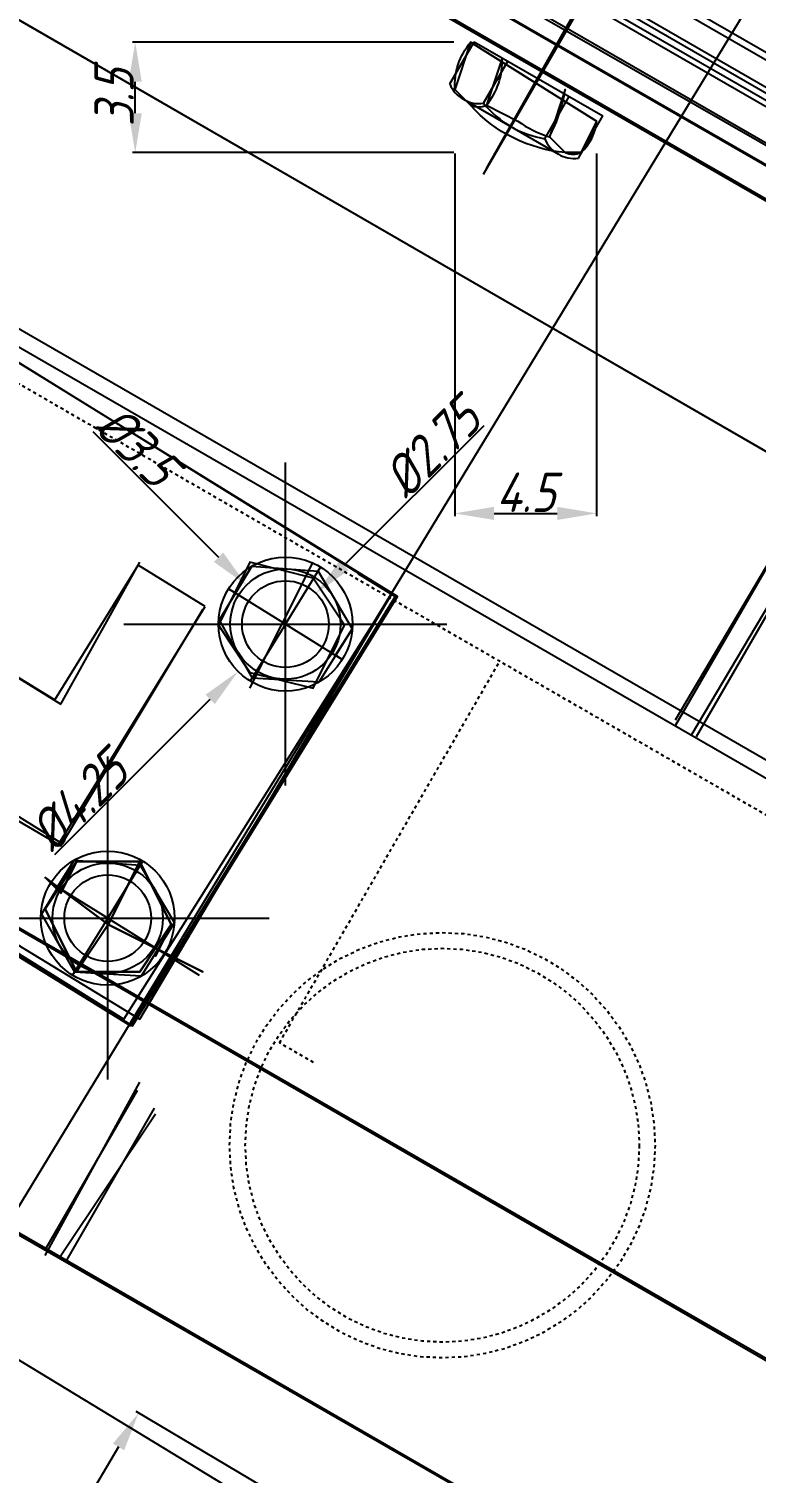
# Model space of a CAD drawing. Header units: millimetres. Extents: x 2787 to 6144, y -18 to 478.
# Drawn here: x 5923.48 to 5946.56, y 207.1 to 252.93 of the extents above; entities that cross this region are included whole.
import ezdxf

# ---------------------------------------------------------------- set-up
doc = ezdxf.new("R2010")
doc.units = ezdxf.units.MM
for name, pattern in [('ACAD_ISO02W100', [15, 12, -3]), ('CENTER', [50.8, 31.75, -6.35, 6.35, -6.35]), ('CENTER2', [28.575, 19.05, -3.175, 3.175, -3.175]), ('HIDDEN', [0.2, 0.1, -0.1])]:
    doc.linetypes.add(name, pattern=pattern)
for name, color, linetype in [('ADIM', 3, 'Continuous'), ('ADIM_CENTER', 1, 'Continuous'), ('ADIM_CLEAN', 3, 'Continuous'), ('ADIM_CLEAN_L', 3, 'Continuous')]:
    doc.layers.add(name, color=color, linetype=linetype)
for name, color, linetype, lineweight in [('中心线', 1, 'CENTER', 13), ('图层1', 1, 'CENTER2', 25), ('图层2', 160, 'Continuous', 25), ('尺寸线', 22, 'Continuous', 13), ('虚线', 8, 'ACAD_ISO02W100', 13)]:
    doc.layers.add(name, color=color, linetype=linetype, lineweight=lineweight)
doc.styles.get("Standard").update_dxf_attribs({"font": 'gbeitc.shx', "bigfont": 'gbcbig.shx'})
doc.dimstyles.new('ADIM', dxfattribs={"dimscale": 0.5, "dimtxt": 2.5, "dimasz": 2.5, "dimexe": 0.18, "dimexo": 0.0625, "dimgap": 0.09, "dimtad": 1, "dimdec": 4, "dimzin": 0, "dimdsep": 46, "dimtxsty": 'Standard', "dimcen": 0.09, "dimadec": 0, "dimazin": 0, "dimtfac": 1, "dimtdec": 4, "dimtofl": 0, "dimtmove": 0, "dimatfit": 3, "dimfxl": 1, "dimtolj": 1, "dimtzin": 0, "dimarcsym": 0})

# ---------------------------------------------------------------- blocks, each defined once
blk = doc.blocks.new('*D19')
at = {"layer": 'ADIM', "color": 0, "lineweight": -2, "transparency": 16777216}
for p, q in [((5921.027, 211.984), (5951.428, 193.526)), ((5912.527, 197.984), (5942.928, 179.526)), ((5943.5, 180.641), (5950.702, 192.504))]:
    blk.add_line(p, q, dxfattribs=at)
at = {"layer": 'ADIM', "color": 0, "transparency": 16777216}
for points in [[(5950.524, 192.612), (5950.88, 192.396), (5951.351, 193.573)], [(5943.322, 180.749), (5943.678, 180.533), (5942.851, 179.573)]]:
    blk.add_solid(points, dxfattribs=at)
at = {"layer": 'Defpoints', "color": 0, "transparency": 16777216}
for p in [(5921, 212), (5912.5, 198), (5951.351, 193.573)]:
    blk.add_point(p, dxfattribs=at)
at = {"layer": 'ADIM', "color": 0, "transparency": 16777216, "insert": (5946.528, 186.92), "char_height": 1.25, "attachment_point": 5, "rotation": 58.7363}
blk.add_mtext('\\A1;16.38', dxfattribs=at)
blk = doc.blocks.new('*D20')
at = {"layer": 'ADIM', "color": 0, "lineweight": -2, "transparency": 16777216}
for p, q in [((5895.516, 227.527), (5926.949, 279.239)), ((5951.334, 264.311), (5927.97, 278.513)), ((5921.016, 212.027), (5952.449, 263.739))]:
    blk.add_line(p, q, dxfattribs=at)
at = {"layer": 'ADIM', "color": 0, "transparency": 16777216}
for points in [[(5928.079, 278.691), (5927.862, 278.335), (5926.902, 279.162)], [(5951.442, 264.489), (5951.226, 264.133), (5952.402, 263.662)]]:
    blk.add_solid(points, dxfattribs=at)
at = {"layer": 'Defpoints', "color": 0, "transparency": 16777216}
for p in [(5926.902, 279.162), (5895.5, 227.5), (5921, 212)]:
    blk.add_point(p, dxfattribs=at)
at = {"layer": 'ADIM', "color": 0, "transparency": 16777216, "insert": (5940, 271.984), "char_height": 1.25, "attachment_point": 5, "rotation": 328.707}
blk.add_mtext('\\A1;29.84', dxfattribs=at)
blk = doc.blocks.new('*D47')
at = {"layer": 'ADIM', "color": 0, "lineweight": -2, "transparency": 16777216}
for p, q in [((5956.473, 191.516), (5926.888, 209.048)), ((5926.328, 207.927), (5919.602, 196.577)), ((5948.473, 178.016), (5918.888, 195.548))]:
    blk.add_line(p, q, dxfattribs=at)
at = {"layer": 'ADIM', "color": 0, "transparency": 16777216}
for points in [[(5926.149, 208.033), (5926.507, 207.821), (5926.965, 209.002)], [(5919.423, 196.684), (5919.782, 196.471), (5918.965, 195.502)]]:
    blk.add_solid(points, dxfattribs=at)
at = {"layer": 'Defpoints', "color": 0, "transparency": 16777216}
for p in [(5918.965, 195.502), (5956.5, 191.5), (5948.5, 178)]:
    blk.add_point(p, dxfattribs=at)
at = {"layer": 'ADIM', "color": 0, "transparency": 16777216, "insert": (5922.389, 202.594), "char_height": 1.25, "attachment_point": 5, "rotation": 59.3493}
blk.add_mtext('\\A1;15.69', dxfattribs=at)
blk = doc.blocks.new('*D75')
at = {"layer": 'ADIM', "color": 0, "lineweight": -2, "transparency": 16777216}
for p, q in [((5937.92, 240.332), (5933.481, 235.893)), ((5931.58, 234.037), (5931.67, 234.037)), ((5931.625, 233.992), (5931.625, 234.082))]:
    blk.add_line(p, q, dxfattribs=at)
at = {"layer": 'ADIM', "color": 0, "transparency": 16777216}
blk.add_solid([(5933.333, 236.041), (5933.628, 235.746), (5932.597, 235.01)], dxfattribs=at)
at = {"layer": 'Defpoints', "color": 0, "transparency": 16777216}
for p in [(5932.597, 235.01), (5931.625, 234.037)]:
    blk.add_point(p, dxfattribs=at)
at = {"layer": 'ADIM', "color": 0, "transparency": 16777216, "insert": (5936.263, 239.623), "char_height": 1.25, "attachment_point": 5, "rotation": 45}
blk.add_mtext('\\A1;%%c2.75', dxfattribs=at)
blk = doc.blocks.new('*D76')
at = {"layer": 'ADIM', "color": 0, "lineweight": -2, "transparency": 16777216}
for p, q in [((5925.509, 240.153), (5929.503, 236.159)), ((5931.58, 234.037), (5931.67, 234.037)), ((5931.625, 233.992), (5931.625, 234.082))]:
    blk.add_line(p, q, dxfattribs=at)
at = {"layer": 'ADIM', "color": 0, "transparency": 16777216}
blk.add_solid([(5929.651, 236.306), (5929.356, 236.011), (5930.387, 235.275)], dxfattribs=at)
at = {"layer": 'Defpoints', "color": 0, "transparency": 16777216}
for p in [(5930.387, 235.275), (5931.625, 234.037)]:
    blk.add_point(p, dxfattribs=at)
at = {"layer": 'ADIM', "color": 0, "transparency": 16777216, "insert": (5926.908, 239.701), "char_height": 1.25, "attachment_point": 5, "rotation": 315}
blk.add_mtext('\\A1;%%c3.5', dxfattribs=at)
blk = doc.blocks.new('*D77')
at = {"layer": 'ADIM', "color": 0, "lineweight": -2, "transparency": 16777216}
for p, q in [((5931.58, 234.037), (5931.67, 234.037)), ((5931.625, 233.992), (5931.625, 234.082)), ((5924.311, 226.723), (5929.238, 231.651))]:
    blk.add_line(p, q, dxfattribs=at)
at = {"layer": 'ADIM', "color": 0, "transparency": 16777216}
blk.add_solid([(5929.091, 231.798), (5929.385, 231.504), (5930.122, 232.535)], dxfattribs=at)
at = {"layer": 'Defpoints', "color": 0, "transparency": 16777216}
for p in [(5931.625, 234.037), (5930.122, 232.535)]:
    blk.add_point(p, dxfattribs=at)
at = {"layer": 'ADIM', "color": 0, "transparency": 16777216, "insert": (5925.056, 228.417), "char_height": 1.25, "attachment_point": 5, "rotation": 45}
blk.add_mtext('\\A1;%%c4.25', dxfattribs=at)
blk = doc.blocks.new('*D114')
at = {"layer": 'ADIM', "color": 0, "lineweight": -2, "transparency": 16777216}
for p, q in [((5936.997, 248.969), (5936.997, 237.461)), ((5941.5, 248.969), (5941.5, 237.461)), ((5938.247, 237.551), (5940.25, 237.551))]:
    blk.add_line(p, q, dxfattribs=at)
at = {"layer": 'ADIM', "color": 0, "transparency": 16777216}
for points in [[(5938.247, 237.759), (5938.247, 237.342), (5936.997, 237.551)], [(5940.25, 237.759), (5940.25, 237.342), (5941.5, 237.551)]]:
    blk.add_solid(points, dxfattribs=at)
at = {"layer": 'Defpoints', "color": 0, "transparency": 16777216}
for p in [(5936.997, 249), (5941.5, 249), (5941.5, 237.551)]:
    blk.add_point(p, dxfattribs=at)
at = {"layer": 'ADIM', "color": 0, "transparency": 16777216, "insert": (5939.248, 238.221), "char_height": 1.25, "attachment_point": 5}
blk.add_mtext('\\A1;4.5', dxfattribs=at)
blk = doc.blocks.new('*D115')
at = {"layer": 'ADIM', "color": 0, "lineweight": -2, "transparency": 16777216}
for p, q in [((5936.966, 252.5), (5926.768, 252.5)), ((5926.858, 250.25), (5926.858, 251.25)), ((5936.966, 249), (5926.768, 249))]:
    blk.add_line(p, q, dxfattribs=at)
at = {"layer": 'ADIM', "color": 0, "transparency": 16777216}
for points in [[(5926.65, 251.25), (5927.066, 251.25), (5926.858, 252.5)], [(5926.65, 250.25), (5927.066, 250.25), (5926.858, 249)]]:
    blk.add_solid(points, dxfattribs=at)
at = {"layer": 'Defpoints', "color": 0, "transparency": 16777216}
for p in [(5926.858, 252.5), (5936.997, 252.5), (5936.997, 249)]:
    blk.add_point(p, dxfattribs=at)
at = {"layer": 'ADIM', "color": 0, "transparency": 16777216, "insert": (5926.188, 250.75), "char_height": 1.25, "attachment_point": 5, "rotation": 90}
blk.add_mtext('\\A1;3.5', dxfattribs=at)

msp = doc.modelspace()

# ---------------------------------------------------------------- linework, layer by layer
at = {"color": 7, "linetype": 'Continuous', "lineweight": -3}
for p, q in [((6139.25092, 140.76587), (5731.60126, 376.32245)), ((6138.87591, 140.11634), (5731.22628, 375.67295)), ((5730.10334, 373.72797), (6137.87692, 138.38603)), ((5729.60334, 372.86194), (6137.37707, 137.51992)), ((6113.91684, 132.7302), (5721.6621, 359.10731)), ((6105.91926, 118.8724), (5769.38922, 313.08981)), ((5951.33003, 247.87474), (5905.32972, 274.43303)), ((5950.83011, 247.00885), (5904.8298, 273.56714)), ((5902.58315, 265.08585), (5948.48712, 238.59386)), ((5936.84509, 251.17984), (5937.61688, 252.51663)), ((5937.61688, 252.51663), (5941.69185, 250.16395)), ((5937.90759, 250.5664), (5938.67938, 251.90319)), ((5937.27313, 250.69437), (5940.2856, 248.95512)), ((5939.85755, 249.44059), (5940.62935, 250.77738)), ((5940.92005, 248.82715), (5941.69185, 250.16395)), ((5951.94262, 244.57896), (5944.00512, 230.83081)), ((5952.5922, 244.20408), (5944.6547, 230.45592)), ((5956.4115, 195.53921), (5909.59669, 222.53897)), ((5924.03558, 214.23146), (5926.93264, 219.25134)), ((5924.6851, 213.85646), (5927.46754, 218.67774))]:
    msp.add_line(p, q, dxfattribs=at)
at = {"lineweight": -3}
for p, q in [((5924.30476, 231.63034), (5926.95297, 235.90521)), ((5929.08053, 234.59239), (5926.95297, 235.90521)), ((5918.13484, 235.43752), (5924.30476, 231.63034)), ((5924.47044, 227.12127), (5929.08053, 234.59239)), ((5916.17296, 232.24127), (5924.47044, 227.12127))]:
    msp.add_line(p, q, dxfattribs=at)
msp.add_lwpolyline([(5933.92161, 235.64432), (5935.11018, 234.91091), (5926.70813, 221.29454), (5901.49656, 236.85146), (5909.89861, 250.46783), (5922.65011, 242.59945)], dxfattribs=at)
msp.add_lwpolyline([(5901.56354, 236.84959), (5926.7751, 221.29267), (5935.17715, 234.90904), (5909.96559, 250.46596)], close=True, dxfattribs=at)
for centre, radius in [((5931.62451, 234.03731), 2.125), ((5931.62451, 234.03731), 1.375), ((5925.98434, 224.70646), 2.125), ((5925.98434, 224.70646), 1.375)]:
    msp.add_circle(centre, radius, dxfattribs=at)
at = {"color": 7, "linetype": 'Continuous', "lineweight": -3}
for centre, radius, start, end in [((5937.67638, 251.48136), 0.88429, 199.936722, 242.870114), ((5937.75307, 251.43708), 0.88429, 237.129886, 280.063278), ((5940.46807, 252.69293), 3.32839, 219.71023, 239.511667), ((5940.41893, 252.72129), 3.32839, 240.488333, 260.28977), ((5940.68884, 249.74211), 0.88429, 199.936722, 242.870114), ((5940.76553, 249.69784), 0.88429, 237.129886, 280.063278)]:
    msp.add_arc(centre, radius, start, end, dxfattribs=at)
at = {"layer": 'ADIM_CENTER', "linetype": 'CENTER'}
for p, q in [((5931.62451, 228.91231), (5931.62451, 239.16231)), ((5931.62451, 229.28731), (5931.62451, 238.78731)), ((5931.62451, 229.66231), (5931.62451, 238.41231)), ((5926.49951, 234.03731), (5936.74951, 234.03731)), ((5926.87451, 234.03731), (5936.37451, 234.03731)), ((5927.24951, 234.03731), (5935.99951, 234.03731)), ((5925.98434, 219.58146), (5925.98434, 229.83146)), ((5925.98434, 219.95646), (5925.98434, 229.45646)), ((5925.98434, 220.33146), (5925.98434, 229.08146)), ((5920.85934, 224.70646), (5931.10934, 224.70646)), ((5921.23434, 224.70646), (5930.73434, 224.70646)), ((5921.60934, 224.70646), (5930.35934, 224.70646))]:
    msp.add_line(p, q, dxfattribs=at)
at = {"layer": 'ADIM_CLEAN'}
for points in [[(5941, 249), (5940.5, 249, -0.18955484), (5937.5, 250.5), (5937, 251, -0.18955484), (5937.5, 252.5), (5941.5, 250)], [(5941.5, 250), (5937.5, 252.5), (5937, 251), (5937.5, 250.5, 0.18955484), (5938, 250.5, 0.18955484), (5938.5, 252), (5938, 250.5), (5939, 250, 0.0866157), (5940, 249.5, 0.0866157), (5940.5, 251), (5940, 249.5), (5940.5, 249, 0.18955484), (5941, 249, 0.18955484)]]:
    msp.add_lwpolyline(points, format="xyb", close=True, dxfattribs=at)
for points in [[(5930.5, 232.5), (5932.5, 232), (5933.5, 234), (5932.5, 235.5), (5930.5, 236), (5929.5, 234)], [(5927, 223), (5925, 223), (5924, 225), (5925, 226.5), (5927, 226.5), (5928, 224.5), (5927.5, 223.5), (5928, 224.5)], [(5927, 226.5), (5925, 226.5), (5924.5, 225.5), (5924, 226), (5926, 224.5)], [(5925, 226.5), (5924, 225), (5925, 223), (5926, 224.5), (5924, 226), (5924.5, 225.5)], [(5928, 224.5), (5927, 226.5), (5926, 224.5), (5929, 223), (5926, 224.5), (5925, 223), (5927, 223)]]:
    msp.add_lwpolyline(points, close=True, dxfattribs=at)
for centre, radius in [((5931.62451, 234.03731), 2.125), ((5931.62451, 234.03731), 1.75), ((5931.62451, 234.03731), 1.375), ((5925.98434, 224.70646), 2.125), ((5925.98434, 224.70646), 1.75), ((5925.98434, 224.70646), 1.375)]:
    msp.add_circle(centre, radius, dxfattribs=at)
at = {"layer": 'ADIM_CLEAN_L'}
for p, q in [((5731.5, 376.5), (6139.5, 141)), ((5731, 375.5), (6139, 140)), ((5730, 373.5), (6138, 138.5)), ((5729.5, 373), (6137.5, 137.5)), ((5722, 359.5), (6114.5, 133)), ((5769.5, 313), (6106, 119)), ((5858.5, 300), (6043, 194)), ((5856, 292), (6088, 158)), ((5905.5, 274.5), (5997.5, 221.5)), ((5938, 248.5), (5944.5, 260)), ((5910, 250.5), (5935, 235)), ((5944, 231), (5952, 244.5)), ((5944.5, 230.5), (5952.5, 244)), ((5901.5, 237), (5926.5, 221.5)), ((5901.5, 237), (5927, 221.5)), ((5924.5, 231.5), (5927, 236)), ((5930.5, 232), (5932.5, 236)), ((5918, 235.5), (5924.5, 231.5)), ((5926.5, 221.5), (5935, 235)), ((5927, 221.5), (5935, 235)), ((5924.5, 227), (5929, 234.5)), ((5916, 232), (5924.5, 227)), ((5909.5, 222.5), (5956.5, 195.5)), ((5924, 214), (5927, 219.5)), ((5924.5, 214), (5927.5, 218.5))]:
    msp.add_line(p, q, dxfattribs=at)
at = {"layer": '中心线', "lineweight": -3}
msp.add_line((5937.90883, 248.31135), (5944.71982, 260.10832), dxfattribs=at)
at = {"layer": '图层1', "lineweight": -3}
for p, q in [((5931.62451, 234.03731), (5932.73876, 235.84675)), ((5931.62451, 234.03731), (5929.82005, 235.1596)), ((5931.62451, 234.03731), (5930.51026, 232.22787)), ((5931.62451, 234.03731), (5933.42898, 232.91502)), ((5925.98434, 224.70646), (5927.09859, 226.5159)), ((5925.98434, 224.70646), (5924.17988, 225.82875)), ((5925.98434, 224.70646), (5924.87009, 222.89702)), ((5925.98434, 224.70646), (5927.78881, 223.58417)), ((5925.98434, 224.70646), (5928.88548, 222.90209))]:
    msp.add_line(p, q, dxfattribs=at)
at = {"layer": '图层2', "lineweight": -3}
for p, q in [((5930.56087, 235.87648), (5929.52228, 234.16729)), ((5930.03234, 235.02756), (5930.56087, 235.87648)), ((5930.56087, 235.87648), (5932.66043, 235.71393)), ((5932.66043, 235.71393), (5933.74437, 233.88952)), ((5929.82005, 235.1596), (5930.03234, 235.02756)), ((5929.52228, 234.16729), (5930.5694, 232.3239)), ((5933.74751, 233.89454), (5932.68586, 232.19957)), ((5933.21669, 233.04705), (5933.74751, 233.89454)), ((5933.42898, 232.91502), (5933.21669, 233.04705)), ((5932.68586, 232.19957), (5930.5694, 232.3239)), ((5924.9207, 226.54563), (5923.88211, 224.83644)), ((5924.39217, 225.69672), (5924.9207, 226.54563)), ((5924.9207, 226.54563), (5927.02026, 226.38309)), ((5927.02026, 226.38309), (5928.1042, 224.55868)), ((5924.17988, 225.82875), (5924.39217, 225.69672)), ((5923.88211, 224.83644), (5924.92923, 222.99305)), ((5928.10734, 224.56369), (5927.04569, 222.86872)), ((5927.57652, 223.71621), (5928.10734, 224.56369)), ((5927.78881, 223.58417), (5927.57652, 223.71621)), ((5927.04569, 222.86872), (5924.92923, 222.99305))]:
    msp.add_line(p, q, dxfattribs=at)
for centre, radius in [((5931.62451, 234.03731), 1.75), ((5931.62451, 234.03731), 1.375), ((5925.98434, 224.70646), 1.75), ((5925.98434, 224.70646), 1.375)]:
    msp.add_circle(centre, radius, dxfattribs=at)
at = {"layer": '尺寸线', "lineweight": -3}
msp.add_line((5937.90883, 248.31135), (5944.71982, 260.10832), dxfattribs=at)
at = {"layer": '虚线', "color": 251, "linetype": 'HIDDEN', "lineweight": -3}
msp.add_line((6114.0845, 131.47886), (5744.72074, 344.64518), dxfattribs=at)
at = {"layer": '虚线', "color": 8, "linetype": 'HIDDEN', "lineweight": -3}
for p, q in [((5931.43488, 220.75023), (5938.43108, 232.86803)), ((5932.51741, 220.12523), (5931.43488, 220.75023))]:
    msp.add_line(p, q, dxfattribs=at)
at = {"layer": '虚线', "color": 251, "linetype": 'HIDDEN', "lineweight": -3}
for radius in [6.75, 6.25]:
    msp.add_circle((5936.60168, 217.49977), radius, dxfattribs=at)

# ---------------------------------------------------------------- dimensions: what is measured, and where the dimension line sits
at = {"layer": 'ADIM'}
for p1, p2, distance, text, picture, middle in [((5921, 212), (5895.5, 227.5), -60.45704, '29.84', '*D20', (5940.00032, 271.9844)), ((5912.5, 198), (5921, 212), -35.50714, '16.38', '*D19', (5946.52835, 186.92029)), ((5956.5, 191.5), (5948.5, 178), -34.33118, '15.69', '*D47', (5922.38878, 202.59369))]:
    dim = msp.add_aligned_dim(p1=p1, p2=p2, distance=distance, text=text, dimstyle='ADIM', dxfattribs=at)
    dim.commit()
    dim.dimension.update_dxf_attribs({"geometry": picture, "text_midpoint": middle})
dim = msp.add_linear_dim(base=(5926.85813, 252.5), p1=(5936.99698, 249), p2=(5936.99698, 252.5), angle=90, text='3.5', dimstyle='ADIM', dxfattribs=at)
dim.commit()
dim.dimension.update_dxf_attribs({"geometry": '*D115', "text_midpoint": (5926.18813, 250.75)})
dim = msp.add_linear_dim(base=(5941.5, 237.55053), p1=(5936.99698, 249), p2=(5941.5, 249), text='4.5', dimstyle='ADIM', dxfattribs=at)
dim.commit()
dim.dimension.update_dxf_attribs({"geometry": '*D114', "text_midpoint": (5939.24849, 238.22053)})
for mpoint, text, picture, middle in [((5930.38707, 235.27475), '%%c3.5', '*D76', (5926.43418, 239.22764)), ((5932.59678, 235.00958), '%%c2.75', '*D75', (5936.73687, 239.14967)), ((5930.12191, 232.53471), '%%c4.25', '*D77', (5925.53014, 227.94294))]:
    dim = msp.add_radius_dim(center=(5931.62451, 234.03731), mpoint=mpoint, text=text, dimstyle='ADIM', dxfattribs=at)
    dim.commit()
    dim.dimension.update_dxf_attribs({"geometry": picture, "text_midpoint": middle, "dimtype": 164})

doc.saveas('drawing.dxf')
